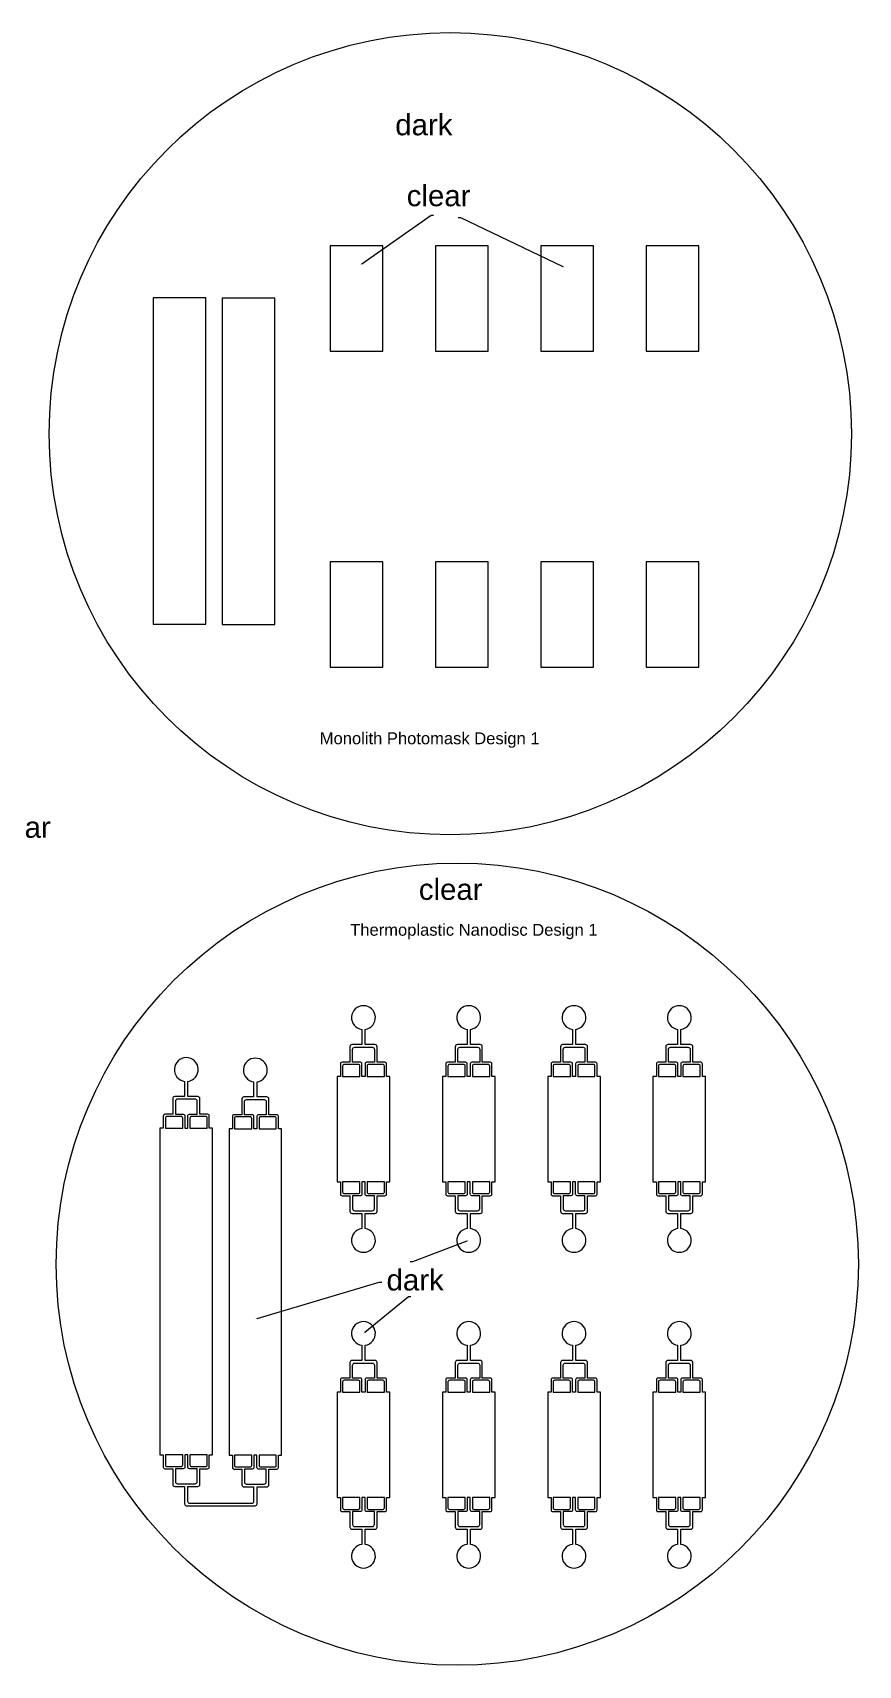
# Model space of a CAD drawing. Header units: millimetres. Extents: x 1 to 237, y 1 to 237.
# Drawn here: x 79.1 to 157.5, y 2 to 157.1 of the extents above; entities that cross this region are included whole.
import ezdxf
from ezdxf import colors
from ezdxf.entities.mleader import LeaderData, LeaderLine
from ezdxf.math import Vec2, Vec3

# ---------------------------------------------------------------- set-up
doc = ezdxf.new("R2010")
doc.units = ezdxf.units.MM
doc.header["$MEASUREMENT"] = 0
doc.layers.add('Instructions', color=3, linetype='Continuous')
doc.styles.get("Standard").update_dxf_attribs({"font": 'arial.ttf'})

msp = doc.modelspace()

# ---------------------------------------------------------------- linework, layer by layer
for points in [[(107.33, 136.8), (107.33, 126.8), (112.01, 126.8), (112.33, 126.8), (112.33, 136.8), (107.33, 136.8)], [(117.33, 136.8), (117.33, 126.8), (122.01, 126.8), (122.33, 126.8), (122.33, 136.8), (117.33, 136.8)], [(127.33, 136.8), (127.33, 126.8), (132.01, 126.8), (132.33, 126.8), (132.33, 136.8), (127.33, 136.8)], [(137.33, 136.8), (137.33, 126.8), (142.01, 126.8), (142.33, 126.8), (142.33, 136.8), (137.33, 136.8)], [(95.18, 131.87), (90.5, 131.87), (90.5, 100.87), (95.18, 100.87), (95.5, 100.87), (95.5, 131.87), (95.18, 131.87)], [(107.33, 106.8), (107.33, 96.8), (112.01, 96.8), (112.33, 96.8), (112.33, 106.8), (107.33, 106.8)], [(117.33, 106.8), (117.33, 96.8), (122.01, 96.8), (122.33, 96.8), (122.33, 106.8), (117.33, 106.8)], [(127.33, 106.8), (127.33, 96.8), (132.01, 96.8), (132.33, 96.8), (132.33, 106.8), (127.33, 106.8)], [(137.33, 106.8), (137.33, 96.8), (142.01, 96.8), (142.33, 96.8), (142.33, 106.8), (137.33, 106.8)]]:
    msp.add_lwpolyline(points)
msp.add_lwpolyline([(101.74, 131.83), (97.06, 131.83), (97.06, 100.83), (101.74, 100.83), (102.06, 100.83), (102.06, 131.83)], close=True)
for points in [[(107.98, 57.91), (107.98, 47.91), (108.3, 47.91), (108.3, 46.73, 0.428465), (108.45, 46.58), (109.2, 46.58), (109.2, 45.1, 0.409969), (109.4, 44.9), (110.32, 44.9), (110.32, 44.18), (110.32, 43.46), (110.32, 43.46, 14.106487), (110.64, 43.46), (110.64, 43.46), (110.64, 44.18), (110.64, 44.9), (111.57, 44.9, 0.409969), (111.77, 45.1), (111.77, 46.58), (112.52, 46.58, 0.428465), (112.67, 46.73), (112.67, 47.91), (112.98, 47.91), (112.98, 57.91), (112.67, 57.91), (112.67, 59.1, 0.428465), (112.52, 59.25), (111.77, 59.25), (111.77, 60.73, 0.409969), (111.57, 60.93), (110.64, 60.93), (110.64, 61.65), (110.64, 62.37), (110.64, 62.37, 14.106487), (110.32, 62.37), (110.32, 62.37), (110.32, 61.65), (110.32, 60.93), (109.4, 60.93, 0.409969), (109.2, 60.73), (109.2, 59.25), (108.45, 59.25, 0.428465), (108.3, 59.1), (108.3, 57.91), (107.98, 57.91)], [(117.98, 57.91), (117.98, 47.91), (118.3, 47.91), (118.3, 46.73, 0.428465), (118.45, 46.58), (119.2, 46.58), (119.2, 45.1, 0.409969), (119.4, 44.9), (120.32, 44.9), (120.32, 44.18), (120.32, 43.46), (120.32, 43.46, 14.106487), (120.64, 43.46), (120.64, 43.46), (120.64, 44.18), (120.64, 44.9), (121.57, 44.9, 0.409969), (121.77, 45.1), (121.77, 46.58), (122.52, 46.58, 0.428465), (122.67, 46.73), (122.67, 47.91), (122.98, 47.91), (122.98, 57.91), (122.67, 57.91), (122.67, 59.1, 0.428465), (122.52, 59.25), (121.77, 59.25), (121.77, 60.73, 0.409969), (121.57, 60.93), (120.64, 60.93), (120.64, 61.65), (120.64, 62.37), (120.64, 62.37, 14.106487), (120.32, 62.37), (120.32, 62.37), (120.32, 61.65), (120.32, 60.93), (119.4, 60.93, 0.409969), (119.2, 60.73), (119.2, 59.25), (118.45, 59.25, 0.428465), (118.3, 59.1), (118.3, 57.91), (117.98, 57.91)], [(127.98, 57.91), (127.98, 47.91), (128.3, 47.91), (128.3, 46.73, 0.428465), (128.45, 46.58), (129.2, 46.58), (129.2, 45.1, 0.409969), (129.4, 44.9), (130.32, 44.9), (130.32, 44.18), (130.32, 43.46), (130.32, 43.46, 14.106487), (130.64, 43.46), (130.64, 43.46), (130.64, 44.18), (130.64, 44.9), (131.57, 44.9, 0.409969), (131.77, 45.1), (131.77, 46.58), (132.52, 46.58, 0.428465), (132.67, 46.73), (132.67, 47.91), (132.98, 47.91), (132.98, 57.91), (132.67, 57.91), (132.67, 59.1, 0.428465), (132.52, 59.25), (131.77, 59.25), (131.77, 60.73, 0.409969), (131.57, 60.93), (130.64, 60.93), (130.64, 61.65), (130.64, 62.37), (130.64, 62.37, 14.106487), (130.32, 62.37), (130.32, 62.37), (130.32, 61.65), (130.32, 60.93), (129.4, 60.93, 0.409969), (129.2, 60.73), (129.2, 59.25), (128.45, 59.25, 0.428465), (128.3, 59.1), (128.3, 57.91), (127.98, 57.91)], [(137.98, 57.91), (137.98, 47.91), (138.3, 47.91), (138.3, 46.73, 0.428465), (138.45, 46.58), (139.2, 46.58), (139.2, 45.1, 0.409969), (139.4, 44.9), (140.32, 44.9), (140.32, 44.18), (140.32, 43.46), (140.32, 43.46, 14.106487), (140.64, 43.46), (140.64, 43.46), (140.64, 44.18), (140.64, 44.9), (141.57, 44.9, 0.409969), (141.77, 45.1), (141.77, 46.58), (142.52, 46.58, 0.428465), (142.67, 46.73), (142.67, 47.91), (142.98, 47.91), (142.98, 57.91), (142.67, 57.91), (142.67, 59.1, 0.428465), (142.52, 59.25), (141.77, 59.25), (141.77, 60.73, 0.409969), (141.57, 60.93), (140.64, 60.93), (140.64, 61.65), (140.64, 62.37), (140.64, 62.37, 14.106487), (140.32, 62.37), (140.32, 62.37), (140.32, 61.65), (140.32, 60.93), (139.4, 60.93, 0.409969), (139.2, 60.73), (139.2, 59.25), (138.45, 59.25, 0.428465), (138.3, 59.1), (138.3, 57.91), (137.98, 57.91)], [(110.32, 60.68), (111.32, 60.68, -0.409969), (111.52, 60.48), (111.52, 59.25), (110.78, 59.25, 0.428465), (110.63, 59.1), (110.63, 57.91), (110.34, 57.91), (110.34, 59.1, 0.428465), (110.19, 59.25), (109.45, 59.25), (109.45, 60.48, -0.409969), (109.65, 60.68), (110.64, 60.68)], [(120.32, 60.68), (121.32, 60.68, -0.409969), (121.52, 60.48), (121.52, 59.25), (120.78, 59.25, 0.428465), (120.63, 59.1), (120.63, 57.91), (120.34, 57.91), (120.34, 59.1, 0.428465), (120.19, 59.25), (119.45, 59.25), (119.45, 60.48, -0.409969), (119.65, 60.68), (120.64, 60.68)], [(130.32, 60.68), (131.32, 60.68, -0.409969), (131.52, 60.48), (131.52, 59.25), (130.78, 59.25, 0.428465), (130.63, 59.1), (130.63, 57.91), (130.34, 57.91), (130.34, 59.1, 0.428465), (130.19, 59.25), (129.45, 59.25), (129.45, 60.48, -0.409969), (129.65, 60.68), (130.64, 60.68)], [(140.32, 60.68), (141.32, 60.68, -0.409969), (141.52, 60.48), (141.52, 59.25), (140.78, 59.25, 0.428465), (140.63, 59.1), (140.63, 57.91), (140.34, 57.91), (140.34, 59.1, 0.428465), (140.19, 59.25), (139.45, 59.25), (139.45, 60.48, -0.409969), (139.65, 60.68), (140.64, 60.68)], [(91.47, 54.16), (91.47, 52.98), (91.15, 52.98), (91.15, 21.98), (91.47, 21.98), (91.47, 20.8, 0.428465), (91.62, 20.65), (92.36, 20.65), (92.36, 19.16, 0.409969), (92.56, 18.96), (93.49, 18.96), (93.49, 18.25), (93.49, 17.32, 0.379847), (93.65, 17.13), (100.2, 17.13, 0.36666), (100.37, 17.3), (100.37, 18.01), (100.37, 18.92), (101.3, 18.92, 0.409969), (101.5, 19.12), (101.5, 20.61), (102.25, 20.61, 0.428465), (102.4, 20.76), (102.4, 21.94), (102.71, 21.94), (102.71, 52.94), (102.4, 52.94), (102.4, 54.12, 0.428465), (102.25, 54.27), (101.5, 54.27), (101.5, 55.76, 0.409969), (101.3, 55.96), (100.37, 55.96), (100.37, 56.68), (100.37, 57.39), (100.37, 57.39, 14.106487), (100.05, 57.39), (100.05, 57.39), (100.05, 56.68), (100.05, 55.96), (99.13, 55.96, 0.409969), (98.93, 55.76), (98.93, 54.27), (98.18, 54.27, 0.428465), (98.03, 54.12), (98.03, 52.94), (97.71, 52.94), (97.71, 21.94), (98.03, 21.94), (98.03, 20.76, 0.428465), (98.18, 20.61), (98.93, 20.61), (98.93, 19.12, 0.409969), (99.13, 18.92), (100.05, 18.92), (100.05, 18.2), (100.05, 17.49, -0.379847), (99.86, 17.33), (93.97, 17.33, -0.379847), (93.81, 17.53), (93.81, 18.25), (93.81, 18.96), (94.74, 18.96, 0.409969), (94.94, 19.16), (94.94, 20.65), (95.68, 20.65, 0.428465), (95.83, 20.8), (95.83, 21.98), (96.15, 21.98), (96.15, 52.98), (95.83, 52.98), (95.83, 54.16, 0.428465), (95.68, 54.31), (94.94, 54.31), (94.94, 55.8, 0.409969), (94.74, 56), (93.81, 56), (93.81, 56.72), (93.81, 57.44), (93.81, 57.44, 14.106487), (93.49, 57.44), (93.49, 57.44), (93.49, 56.72), (93.49, 56), (92.56, 56, 0.409969), (92.36, 55.8), (92.36, 54.31), (91.62, 54.31)], [(93.81, 55.75), (92.82, 55.75, 0.409969), (92.62, 55.55), (92.62, 54.31), (93.36, 54.31, -0.428465), (93.51, 54.16), (93.51, 52.98), (93.8, 52.98), (93.8, 54.16, -0.428465), (93.95, 54.31), (94.69, 54.31), (94.69, 55.55, 0.409969), (94.49, 55.75), (93.49, 55.75)], [(100.05, 55.71), (101.05, 55.71, -0.409969), (101.25, 55.51), (101.25, 54.27), (100.51, 54.27, 0.428465), (100.36, 54.12), (100.36, 52.94), (100.07, 52.94), (100.07, 54.12, 0.428465), (99.92, 54.27), (99.18, 54.27), (99.18, 55.51, -0.409969), (99.38, 55.71), (100.37, 55.71)], [(110.32, 45.15), (111.32, 45.15, 0.409969), (111.52, 45.35), (111.52, 46.58), (110.78, 46.58, -0.428465), (110.63, 46.73), (110.63, 47.91), (110.34, 47.91), (110.34, 46.73, -0.428465), (110.19, 46.58), (109.45, 46.58), (109.45, 45.35, 0.409969), (109.65, 45.15), (110.64, 45.15)], [(120.32, 45.15), (121.32, 45.15, 0.409969), (121.52, 45.35), (121.52, 46.58), (120.78, 46.58, -0.428465), (120.63, 46.73), (120.63, 47.91), (120.34, 47.91), (120.34, 46.73, -0.428465), (120.19, 46.58), (119.45, 46.58), (119.45, 45.35, 0.409969), (119.65, 45.15), (120.64, 45.15)], [(130.32, 45.15), (131.32, 45.15, 0.409969), (131.52, 45.35), (131.52, 46.58), (130.78, 46.58, -0.428465), (130.63, 46.73), (130.63, 47.91), (130.34, 47.91), (130.34, 46.73, -0.428465), (130.19, 46.58), (129.45, 46.58), (129.45, 45.35, 0.409969), (129.65, 45.15), (130.64, 45.15)], [(140.32, 45.15), (141.32, 45.15, 0.409969), (141.52, 45.35), (141.52, 46.58), (140.78, 46.58, -0.428465), (140.63, 46.73), (140.63, 47.91), (140.34, 47.91), (140.34, 46.73, -0.428465), (140.19, 46.58), (139.45, 46.58), (139.45, 45.35, 0.409969), (139.65, 45.15), (140.64, 45.15)], [(107.98, 27.91), (107.98, 17.91), (108.3, 17.91), (108.3, 16.73, 0.428465), (108.45, 16.58), (109.2, 16.58), (109.2, 15.1, 0.409969), (109.4, 14.9), (110.32, 14.9), (110.32, 14.18), (110.32, 13.46), (110.32, 13.46, 14.106487), (110.64, 13.46), (110.64, 13.46), (110.64, 14.18), (110.64, 14.9), (111.57, 14.9, 0.409969), (111.77, 15.1), (111.77, 16.58), (112.52, 16.58, 0.428465), (112.67, 16.73), (112.67, 17.91), (112.98, 17.91), (112.98, 27.91), (112.67, 27.91), (112.67, 29.1, 0.428465), (112.52, 29.25), (111.77, 29.25), (111.77, 30.73, 0.409969), (111.57, 30.93), (110.64, 30.93), (110.64, 31.65), (110.64, 32.37), (110.64, 32.37, 14.106487), (110.32, 32.37), (110.32, 32.37), (110.32, 31.65), (110.32, 30.93), (109.4, 30.93, 0.409969), (109.2, 30.73), (109.2, 29.25), (108.45, 29.25, 0.428465), (108.3, 29.1), (108.3, 27.91), (107.98, 27.91)], [(117.98, 27.91), (117.98, 17.91), (118.3, 17.91), (118.3, 16.73, 0.428465), (118.45, 16.58), (119.2, 16.58), (119.2, 15.1, 0.409969), (119.4, 14.9), (120.32, 14.9), (120.32, 14.18), (120.32, 13.46), (120.32, 13.46, 14.106487), (120.64, 13.46), (120.64, 13.46), (120.64, 14.18), (120.64, 14.9), (121.57, 14.9, 0.409969), (121.77, 15.1), (121.77, 16.58), (122.52, 16.58, 0.428465), (122.67, 16.73), (122.67, 17.91), (122.98, 17.91), (122.98, 27.91), (122.67, 27.91), (122.67, 29.1, 0.428465), (122.52, 29.25), (121.77, 29.25), (121.77, 30.73, 0.409969), (121.57, 30.93), (120.64, 30.93), (120.64, 31.65), (120.64, 32.37), (120.64, 32.37, 14.106487), (120.32, 32.37), (120.32, 32.37), (120.32, 31.65), (120.32, 30.93), (119.4, 30.93, 0.409969), (119.2, 30.73), (119.2, 29.25), (118.45, 29.25, 0.428465), (118.3, 29.1), (118.3, 27.91), (117.98, 27.91)], [(127.98, 27.91), (127.98, 17.91), (128.3, 17.91), (128.3, 16.73, 0.428465), (128.45, 16.58), (129.2, 16.58), (129.2, 15.1, 0.409969), (129.4, 14.9), (130.32, 14.9), (130.32, 14.18), (130.32, 13.46), (130.32, 13.46, 14.106487), (130.64, 13.46), (130.64, 13.46), (130.64, 14.18), (130.64, 14.9), (131.57, 14.9, 0.409969), (131.77, 15.1), (131.77, 16.58), (132.52, 16.58, 0.428465), (132.67, 16.73), (132.67, 17.91), (132.98, 17.91), (132.98, 27.91), (132.67, 27.91), (132.67, 29.1, 0.428465), (132.52, 29.25), (131.77, 29.25), (131.77, 30.73, 0.409969), (131.57, 30.93), (130.64, 30.93), (130.64, 31.65), (130.64, 32.37), (130.64, 32.37, 14.106487), (130.32, 32.37), (130.32, 32.37), (130.32, 31.65), (130.32, 30.93), (129.4, 30.93, 0.409969), (129.2, 30.73), (129.2, 29.25), (128.45, 29.25, 0.428465), (128.3, 29.1), (128.3, 27.91), (127.98, 27.91)], [(137.98, 27.91), (137.98, 17.91), (138.3, 17.91), (138.3, 16.73, 0.428465), (138.45, 16.58), (139.2, 16.58), (139.2, 15.1, 0.409969), (139.4, 14.9), (140.32, 14.9), (140.32, 14.18), (140.32, 13.46), (140.32, 13.46, 14.106487), (140.64, 13.46), (140.64, 13.46), (140.64, 14.18), (140.64, 14.9), (141.57, 14.9, 0.409969), (141.77, 15.1), (141.77, 16.58), (142.52, 16.58, 0.428465), (142.67, 16.73), (142.67, 17.91), (142.98, 17.91), (142.98, 27.91), (142.67, 27.91), (142.67, 29.1, 0.428465), (142.52, 29.25), (141.77, 29.25), (141.77, 30.73, 0.409969), (141.57, 30.93), (140.64, 30.93), (140.64, 31.65), (140.64, 32.37), (140.64, 32.37, 14.106487), (140.32, 32.37), (140.32, 32.37), (140.32, 31.65), (140.32, 30.93), (139.4, 30.93, 0.409969), (139.2, 30.73), (139.2, 29.25), (138.45, 29.25, 0.428465), (138.3, 29.1), (138.3, 27.91), (137.98, 27.91)], [(110.32, 30.68), (111.32, 30.68, -0.409969), (111.52, 30.48), (111.52, 29.25), (110.78, 29.25, 0.428465), (110.63, 29.1), (110.63, 27.91), (110.34, 27.91), (110.34, 29.1, 0.428465), (110.19, 29.25), (109.45, 29.25), (109.45, 30.48, -0.409969), (109.65, 30.68), (110.64, 30.68)], [(120.32, 30.68), (121.32, 30.68, -0.409969), (121.52, 30.48), (121.52, 29.25), (120.78, 29.25, 0.428465), (120.63, 29.1), (120.63, 27.91), (120.34, 27.91), (120.34, 29.1, 0.428465), (120.19, 29.25), (119.45, 29.25), (119.45, 30.48, -0.409969), (119.65, 30.68), (120.64, 30.68)], [(130.32, 30.68), (131.32, 30.68, -0.409969), (131.52, 30.48), (131.52, 29.25), (130.78, 29.25, 0.428465), (130.63, 29.1), (130.63, 27.91), (130.34, 27.91), (130.34, 29.1, 0.428465), (130.19, 29.25), (129.45, 29.25), (129.45, 30.48, -0.409969), (129.65, 30.68), (130.64, 30.68)], [(140.32, 30.68), (141.32, 30.68, -0.409969), (141.52, 30.48), (141.52, 29.25), (140.78, 29.25, 0.428465), (140.63, 29.1), (140.63, 27.91), (140.34, 27.91), (140.34, 29.1, 0.428465), (140.19, 29.25), (139.45, 29.25), (139.45, 30.48, -0.409969), (139.65, 30.68), (140.64, 30.68)], [(93.49, 19.22), (94.49, 19.22, 0.409969), (94.69, 19.42), (94.69, 20.65), (93.95, 20.65, -0.428465), (93.8, 20.8), (93.8, 21.98), (93.51, 21.98), (93.51, 20.8, -0.428465), (93.36, 20.65), (92.62, 20.65), (92.62, 19.42, 0.409969), (92.82, 19.22), (93.81, 19.22)], [(100.05, 19.18), (101.05, 19.18, 0.409969), (101.25, 19.38), (101.25, 20.61), (100.51, 20.61, -0.428465), (100.36, 20.76), (100.36, 21.94), (100.07, 21.94), (100.07, 20.76, -0.428465), (99.92, 20.61), (99.18, 20.61), (99.18, 19.38, 0.409969), (99.38, 19.18), (100.37, 19.18)], [(110.32, 15.15), (111.32, 15.15, 0.409969), (111.52, 15.35), (111.52, 16.58), (110.78, 16.58, -0.428465), (110.63, 16.73), (110.63, 17.91), (110.34, 17.91), (110.34, 16.73, -0.428465), (110.19, 16.58), (109.45, 16.58), (109.45, 15.35, 0.409969), (109.65, 15.15), (110.64, 15.15)], [(120.32, 15.15), (121.32, 15.15, 0.409969), (121.52, 15.35), (121.52, 16.58), (120.78, 16.58, -0.428465), (120.63, 16.73), (120.63, 17.91), (120.34, 17.91), (120.34, 16.73, -0.428465), (120.19, 16.58), (119.45, 16.58), (119.45, 15.35, 0.409969), (119.65, 15.15), (120.64, 15.15)], [(130.32, 15.15), (131.32, 15.15, 0.409969), (131.52, 15.35), (131.52, 16.58), (130.78, 16.58, -0.428465), (130.63, 16.73), (130.63, 17.91), (130.34, 17.91), (130.34, 16.73, -0.428465), (130.19, 16.58), (129.45, 16.58), (129.45, 15.35, 0.409969), (129.65, 15.15), (130.64, 15.15)], [(140.32, 15.15), (141.32, 15.15, 0.409969), (141.52, 15.35), (141.52, 16.58), (140.78, 16.58, -0.428465), (140.63, 16.73), (140.63, 17.91), (140.34, 17.91), (140.34, 16.73, -0.428465), (140.19, 16.58), (139.45, 16.58), (139.45, 15.35, 0.409969), (139.65, 15.15), (140.64, 15.15)]]:
    msp.add_lwpolyline(points, format="xyb")
for points in [[(108.5, 57.91), (110.14, 57.91), (110.14, 58.9, 0.428465), (109.99, 59.05), (109.45, 59.05), (108.65, 59.05, 0.428465), (108.5, 58.9)], [(112.47, 58.9, 0.428465), (112.32, 59.05), (111.52, 59.05), (110.98, 59.05, 0.428465), (110.83, 58.9), (110.83, 57.91), (112.47, 57.91)], [(118.5, 57.91), (120.14, 57.91), (120.14, 58.9, 0.428465), (119.99, 59.05), (119.45, 59.05), (118.65, 59.05, 0.428465), (118.5, 58.9)], [(122.47, 58.9, 0.428465), (122.32, 59.05), (121.52, 59.05), (120.98, 59.05, 0.428465), (120.83, 58.9), (120.83, 57.91), (122.47, 57.91)], [(128.5, 57.91), (130.14, 57.91), (130.14, 58.9, 0.428465), (129.99, 59.05), (129.45, 59.05), (128.65, 59.05, 0.428465), (128.5, 58.9)], [(132.47, 58.9, 0.428465), (132.32, 59.05), (131.52, 59.05), (130.98, 59.05, 0.428465), (130.83, 58.9), (130.83, 57.91), (132.47, 57.91)], [(138.5, 57.91), (140.14, 57.91), (140.14, 58.9, 0.428465), (139.99, 59.05), (139.45, 59.05), (138.65, 59.05, 0.428465), (138.5, 58.9)], [(142.47, 58.9, 0.428465), (142.32, 59.05), (141.52, 59.05), (140.98, 59.05, 0.428465), (140.83, 58.9), (140.83, 57.91), (142.47, 57.91)], [(91.67, 52.98), (93.31, 52.98), (93.31, 53.96, 0.428465), (93.16, 54.11), (92.62, 54.11), (91.82, 54.11, 0.428465), (91.67, 53.96)], [(95.63, 53.96, 0.428465), (95.48, 54.11), (94.69, 54.11), (94.15, 54.11, 0.428465), (94, 53.96), (94, 52.98), (95.63, 52.98)], [(98.23, 52.94), (99.87, 52.94), (99.87, 53.92, 0.428465), (99.72, 54.07), (99.18, 54.07), (98.38, 54.07, 0.428465), (98.23, 53.92)], [(101.25, 54.07), (100.71, 54.07, 0.428465), (100.56, 53.92), (100.56, 52.94), (102.2, 52.94), (102.2, 53.92, 0.428465), (102.05, 54.07)], [(108.5, 46.93, 0.428465), (108.65, 46.78), (109.45, 46.78), (109.99, 46.78, 0.428465), (110.14, 46.93), (110.14, 47.91), (108.5, 47.91)], [(112.47, 47.91), (110.83, 47.91), (110.83, 46.93, 0.428465), (110.98, 46.78), (111.52, 46.78), (112.32, 46.78, 0.428465), (112.47, 46.93)], [(118.5, 46.93, 0.428465), (118.65, 46.78), (119.45, 46.78), (119.99, 46.78, 0.428465), (120.14, 46.93), (120.14, 47.91), (118.5, 47.91)], [(122.47, 47.91), (120.83, 47.91), (120.83, 46.93, 0.428465), (120.98, 46.78), (121.52, 46.78), (122.32, 46.78, 0.428465), (122.47, 46.93)], [(128.5, 46.93, 0.428465), (128.65, 46.78), (129.45, 46.78), (129.99, 46.78, 0.428465), (130.14, 46.93), (130.14, 47.91), (128.5, 47.91)], [(132.47, 47.91), (130.83, 47.91), (130.83, 46.93, 0.428465), (130.98, 46.78), (131.52, 46.78), (132.32, 46.78, 0.428465), (132.47, 46.93)], [(138.5, 46.93, 0.428465), (138.65, 46.78), (139.45, 46.78), (139.99, 46.78, 0.428465), (140.14, 46.93), (140.14, 47.91), (138.5, 47.91)], [(142.47, 47.91), (140.83, 47.91), (140.83, 46.93, 0.428465), (140.98, 46.78), (141.52, 46.78), (142.32, 46.78, 0.428465), (142.47, 46.93)], [(108.5, 27.91), (110.14, 27.91), (110.14, 28.9, 0.428465), (109.99, 29.05), (109.45, 29.05), (108.65, 29.05, 0.428465), (108.5, 28.9)], [(112.47, 28.9, 0.428465), (112.32, 29.05), (111.52, 29.05), (110.98, 29.05, 0.428465), (110.83, 28.9), (110.83, 27.91), (112.47, 27.91)], [(118.5, 27.91), (120.14, 27.91), (120.14, 28.9, 0.428465), (119.99, 29.05), (119.45, 29.05), (118.65, 29.05, 0.428465), (118.5, 28.9)], [(122.47, 28.9, 0.428465), (122.32, 29.05), (121.52, 29.05), (120.98, 29.05, 0.428465), (120.83, 28.9), (120.83, 27.91), (122.47, 27.91)], [(128.5, 27.91), (130.14, 27.91), (130.14, 28.9, 0.428465), (129.99, 29.05), (129.45, 29.05), (128.65, 29.05, 0.428465), (128.5, 28.9)], [(132.47, 28.9, 0.428465), (132.32, 29.05), (131.52, 29.05), (130.98, 29.05, 0.428465), (130.83, 28.9), (130.83, 27.91), (132.47, 27.91)], [(138.5, 27.91), (140.14, 27.91), (140.14, 28.9, 0.428465), (139.99, 29.05), (139.45, 29.05), (138.65, 29.05, 0.428465), (138.5, 28.9)], [(142.47, 28.9, 0.428465), (142.32, 29.05), (141.52, 29.05), (140.98, 29.05, 0.428465), (140.83, 28.9), (140.83, 27.91), (142.47, 27.91)], [(91.67, 21, 0.428465), (91.82, 20.85), (92.62, 20.85), (93.16, 20.85, 0.428465), (93.31, 21), (93.31, 21.98), (91.67, 21.98)], [(95.63, 21.98), (94, 21.98), (94, 21, 0.428465), (94.15, 20.85), (94.69, 20.85), (95.48, 20.85, 0.428465), (95.63, 21)], [(98.23, 20.96, 0.428465), (98.38, 20.81), (99.18, 20.81), (99.72, 20.81, 0.428465), (99.87, 20.96), (99.87, 21.94), (98.23, 21.94)], [(102.2, 21.94), (100.56, 21.94), (100.56, 20.96, 0.428465), (100.71, 20.81), (101.25, 20.81), (102.05, 20.81, 0.428465), (102.2, 20.96)], [(108.5, 16.93, 0.428465), (108.65, 16.78), (109.45, 16.78), (109.99, 16.78, 0.428465), (110.14, 16.93), (110.14, 17.91), (108.5, 17.91)], [(112.47, 17.91), (110.83, 17.91), (110.83, 16.93, 0.428465), (110.98, 16.78), (111.52, 16.78), (112.32, 16.78, 0.428465), (112.47, 16.93)], [(118.5, 16.93, 0.428465), (118.65, 16.78), (119.45, 16.78), (119.99, 16.78, 0.428465), (120.14, 16.93), (120.14, 17.91), (118.5, 17.91)], [(122.47, 17.91), (120.83, 17.91), (120.83, 16.93, 0.428465), (120.98, 16.78), (121.52, 16.78), (122.32, 16.78, 0.428465), (122.47, 16.93)], [(128.5, 16.93, 0.428465), (128.65, 16.78), (129.45, 16.78), (129.99, 16.78, 0.428465), (130.14, 16.93), (130.14, 17.91), (128.5, 17.91)], [(132.47, 17.91), (130.83, 17.91), (130.83, 16.93, 0.428465), (130.98, 16.78), (131.52, 16.78), (132.32, 16.78, 0.428465), (132.47, 16.93)], [(138.5, 16.93, 0.428465), (138.65, 16.78), (139.45, 16.78), (139.99, 16.78, 0.428465), (140.14, 16.93), (140.14, 17.91), (138.5, 17.91)], [(142.47, 17.91), (140.83, 17.91), (140.83, 16.93, 0.428465), (140.98, 16.78), (141.52, 16.78), (142.32, 16.78, 0.428465), (142.47, 16.93)]]:
    msp.add_lwpolyline(points, format="xyb", close=True)
for centre in [(118.73, 118.96), (119.39, 40.07)]:
    msp.add_circle(centre, 38.1)
msp.add_arc((91.62, 54.17), 0.146, 88.6131, 181.3869)

# ---------------------------------------------------------------- texts
at = {"char_height": 1.125, "width": 24.3308, "attachment_point": 1}
for s, insert in [('Monolith Photomask Design 1', (106.33, 90.59)), ('Thermoplastic Nanodisc Design 1', (109.22, 72.4))]:
    msp.add_mtext(s, dxfattribs=dict(at, insert=insert))
at = {"layer": 'Instructions'}
for s, p in [('dark', (113.5, 147.31)), ('clear', (114.59, 140.57)), ('clear', (74.72, 80.58)), ('clear', (115.74, 74.68)), ('dark', (112.67, 37.58))]:
    msp.add_text(s, height=2, dxfattribs=at).set_placement(p)

# ---------------------------------------------------------------- leaders
ml = msp.add_multileader_mtext('Standard', dxfattribs=at)
ml.set_content('', color=256)
ml.set_leader_properties()
ml.build(insert=Vec2(0, 0))
ml.multileader.update_dxf_attribs({"dogleg_length": 0.36, "arrow_head_size": 0.18})
ctx = ml.context
ctx.base_point, ctx.char_height, ctx.arrow_head_size, ctx.landing_gap_size, ctx.plane_origin = Vec3(117.15, 139.71), 0.18, 0.18, 0.09, Vec3(117.25, 137.45)
notes = []
notes.append((ctx, [(1, (1, 1, 0), (116.9, 139.71), (1, 0), 0.244, [(0, [(110.17, 135)], 0, [])])]))
ctx.mtext.insert, ctx.mtext.flow_direction = Vec3(117.24, 139.8), 5
ml = msp.add_multileader_mtext('Standard', dxfattribs=at)
ml.set_content('', color=256)
ml.set_leader_properties()
ml.build(insert=Vec2(0, 0))
ml.multileader.update_dxf_attribs({"dogleg_length": 0.36, "arrow_head_size": 0.18})
ctx = ml.context
ctx.base_point, ctx.char_height, ctx.arrow_head_size, ctx.landing_gap_size, ctx.plane_origin = Vec3(119.3, 139.46), 0.18, 0.18, 0.09, Vec3(119.41, 137.2)
ctx.text_align_type = 2
notes.append((ctx, [(0, (1, 1, 0), (119.73, 139.46), (-1, 0), 0.244, [(0, [(129.61, 134.75)], 0, [])])]))
ctx.mtext.insert, ctx.mtext.alignment, ctx.mtext.flow_direction = Vec3(119.39, 139.55), 3, 5
ml = msp.add_multileader_mtext('Standard', dxfattribs=at)
ml.set_content('', color=256)
ml.set_leader_properties()
ml.build(insert=Vec2(0, 0))
ml.multileader.update_dxf_attribs({"dogleg_length": 0.36, "arrow_head_size": 0.18})
ctx = ml.context
ctx.base_point, ctx.char_height, ctx.arrow_head_size, ctx.landing_gap_size, ctx.plane_origin = Vec3(114.73, 40.29), 0.18, 0.18, 0.09, Vec3(114.83, 38.02)
ctx.text_align_type = 2
notes.append((ctx, [(0, (1, 1, 0), (115.15, 40.29), (-1, 0), 0.244, [(0, [(120.48, 42.34)], 0, [])])]))
ctx.mtext.insert, ctx.mtext.alignment, ctx.mtext.flow_direction = Vec3(114.82, 40.38), 3, 5
ml = msp.add_multileader_mtext('Standard', dxfattribs=at)
ml.set_content('', color=256)
ml.set_leader_properties()
ml.build(insert=Vec2(0, 0))
ml.multileader.update_dxf_attribs({"dogleg_length": 0.36, "arrow_head_size": 0.18})
ctx = ml.context
ctx.base_point, ctx.char_height, ctx.arrow_head_size, ctx.landing_gap_size, ctx.plane_origin = Vec3(112.22, 38.38), 0.18, 0.18, 0.09, Vec3(112.32, 36.12)
notes.append((ctx, [(1, (1, 1, 0), (111.97, 38.38), (1, 0), 0.244, [(0, [(100.2, 34.87)], 0, [])])]))
ctx.mtext.insert, ctx.mtext.flow_direction = Vec3(112.31, 38.47), 5
ml = msp.add_multileader_mtext('Standard', dxfattribs=at)
ml.set_content('', color=256)
ml.set_leader_properties()
ml.build(insert=Vec2(0, 0))
ml.multileader.update_dxf_attribs({"dogleg_length": 0.36, "arrow_head_size": 0.18})
ctx = ml.context
ctx.base_point, ctx.char_height, ctx.arrow_head_size, ctx.landing_gap_size, ctx.plane_origin = Vec3(115, 37.01), 0.18, 0.18, 0.09, Vec3(115.1, 34.75)
notes.append((ctx, [(1, (1, 1, 0), (114.75, 37.01), (1, 0), 0.244, [(0, [(110.48, 33.49)], 0, [])])]))
ctx.mtext.insert, ctx.mtext.flow_direction = Vec3(115.09, 37.1), 5
for ctx, leaders in notes:
    for number, flags, end, landing, length, lines in leaders:
        leader = LeaderData()
        leader.index, (leader.has_last_leader_line, leader.has_dogleg_vector, leader.attachment_direction) = number, flags
        leader.last_leader_point, leader.dogleg_vector, leader.dogleg_length = Vec3(end), Vec3(landing), length
        for number, points, colour, breaks in lines:
            line = LeaderLine()
            line.index, line.vertices, line.color, line.breaks = number, Vec3.list(points), colors.encode_raw_color(colour), breaks
            leader.lines.append(line)
        ctx.leaders.append(leader)

doc.saveas('drawing.dxf')
